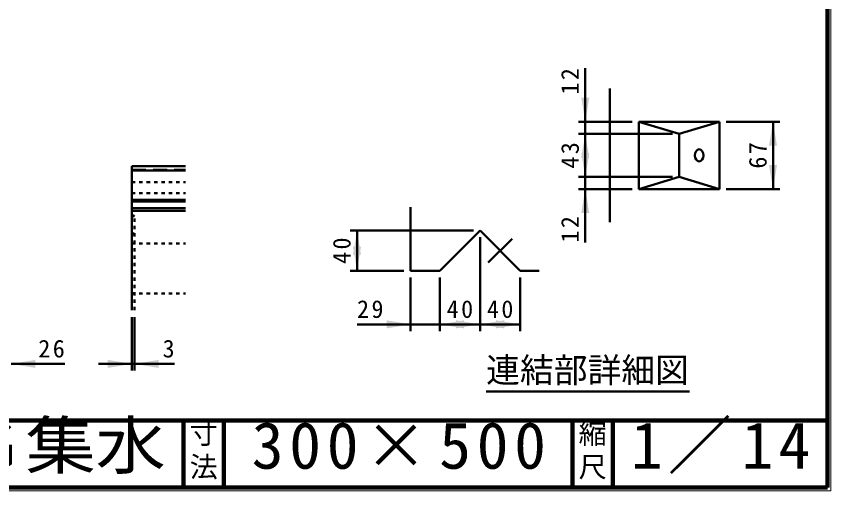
# Model space of a CAD drawing. Units: millimetres, scale not verified, with parts at other scales. Extents: x 100 to 4105, y 100 to 2870.
# Drawn here: x 2890 to 4105, y 100 to 808 of the extents above; entities that cross this region are included whole.
import ezdxf
from ezdxf.enums import TextEntityAlignment as Align

# ---------------------------------------------------------------- set-up
doc = ezdxf.new("R2010")
doc.units = ezdxf.units.MM
doc.header["$LTSCALE"] = 5
for name, pattern in [('USER1', [2.2, 1, -1.2]), ('USER3', [13.4, 10, -1.2, 1, -1.2]), ('USER4', [6.3, 4.2, -2.1])]:
    doc.linetypes.add(name, pattern=pattern)
doc.layers.add('V-nasSTD', color=7, linetype='Continuous', lineweight=35)
doc.styles.add('ＭＳ ゴシック', font='')
doc.styles.get('ＭＳ ゴシック').set_extended_font_data('MS Gothic')

msp = doc.modelspace()

# ---------------------------------------------------------------- hatches: boundary and pattern name
at = {"layer": 'V-nasSTD'}
for points in [[(3732.944, 687.002), (3738.944, 651.002), (3744.944, 687.002)], [(4024.944, 615.002), (4018.944, 651.002), (4012.944, 615.002)], [(3744.944, 597.002), (3738.944, 633.002), (3732.944, 597.002)], [(3732.944, 604.502), (3738.944, 568.502), (3744.944, 604.502)], [(4012.944, 586.502), (4018.944, 550.502), (4024.944, 586.502)], [(3744.944, 514.502), (3738.944, 550.502), (3732.944, 514.502)], [(3404.525, 452.429), (3398.525, 488.429), (3392.525, 452.429)], [(3392.525, 464.429), (3398.525, 428.429), (3404.525, 464.429)], [(3442.525, 342.429), (3478.525, 348.429), (3442.525, 354.429)], [(3558.025, 354.429), (3522.025, 348.429), (3558.025, 342.429)], [(3546.025, 342.429), (3582.025, 348.429), (3546.025, 354.429)], [(3618.025, 354.429), (3582.025, 348.429), (3618.025, 342.429)], [(3606.025, 342.429), (3642.025, 348.429), (3606.025, 354.429)], [(2918.836, 295.376), (2882.836, 289.376), (2918.836, 283.376)], [(3026.836, 283.376), (3062.836, 289.376), (3026.836, 295.376)], [(3102.586, 295.376), (3066.586, 289.376), (3102.586, 283.376)]]:
    msp.add_hatch(color=256, dxfattribs=at).paths.add_polyline_path(points)

# ---------------------------------------------------------------- linework, layer by layer
at = {"layer": 'V-nasSTD', "lineweight": 100}
for p, q in [((4100, 105), (4100, 2865)), ((105, 205), (4100, 205)), ((3140, 205), (3140, 105)), ((3200, 205), (3200, 105)), ((3720, 205), (3720, 105)), ((3780, 205), (3780, 105)), ((105, 105), (4100, 105))]:
    msp.add_line(p, q, dxfattribs=at)
at = {"layer": 'V-nasSTD', "lineweight": 50}
for p, q in [((3738.944, 731.002), (3738.944, 651.002)), ((3775.444, 700.752), (3775.444, 500.752)), ((3808.944, 651.002), (3728.944, 651.002)), ((3738.944, 633.002), (3738.944, 651.002)), ((3818.944, 651.002), (3818.944, 550.502)), ((3818.944, 651.002), (3938.944, 651.002)), ((3818.944, 651.002), (3878.944, 633.002)), ((3878.944, 633.002), (3938.944, 651.002)), ((3938.944, 651.002), (3938.944, 550.502)), ((3948.944, 651.002), (4028.944, 651.002)), ((4018.944, 550.502), (4018.944, 651.002)), ((3868.944, 633.002), (3728.944, 633.002)), ((3738.944, 568.502), (3738.944, 633.002)), ((3878.944, 633.002), (3878.944, 568.502)), ((3062.836, 369.376), (3062.836, 584.376)), ((3062.836, 584.376), (3142.836, 584.376)), ((3062.836, 578.126), (3142.836, 578.126)), ((3868.944, 568.502), (3728.944, 568.502)), ((3738.944, 550.502), (3738.944, 568.502)), ((3818.944, 550.502), (3878.944, 568.502)), ((3878.944, 568.502), (3938.944, 550.502)), ((3808.944, 550.502), (3728.944, 550.502)), ((3738.944, 470.502), (3738.944, 550.502)), ((3818.944, 550.502), (3938.944, 550.502)), ((3948.944, 550.502), (4028.944, 550.502)), ((3062.836, 534.395), (3142.836, 534.395)), ((3062.836, 531.876), (3142.836, 531.876)), ((3478.525, 523.429), (3478.525, 428.429)), ((3062.836, 521.876), (3142.836, 521.876)), ((3062.836, 517.678), (3142.836, 517.678)), ((3572.025, 488.429), (3388.525, 488.429)), ((3398.525, 428.429), (3398.525, 488.429)), ((3522.025, 428.429), (3582.025, 488.429)), ((3582.025, 488.429), (3642.025, 428.429)), ((3582.025, 478.429), (3582.025, 338.429)), ((3468.525, 428.429), (3388.525, 428.429)), ((3478.525, 428.429), (3522.025, 428.429)), ((3642.025, 428.429), (3670.025, 428.429)), ((3478.525, 418.429), (3478.525, 338.429)), ((3522.025, 418.429), (3522.025, 338.429)), ((3642.025, 418.429), (3642.025, 338.429)), ((3062.836, 359.376), (3062.836, 279.376)), ((3066.586, 359.376), (3066.586, 279.376)), ((3398.525, 348.429), (3478.525, 348.429)), ((3478.525, 348.429), (3522.025, 348.429)), ((3522.025, 348.429), (3582.025, 348.429)), ((3582.025, 348.429), (3642.025, 348.429)), ((2962.836, 289.376), (2882.836, 289.376)), ((3012.836, 289.376), (3062.836, 289.376)), ((3062.836, 289.376), (3066.586, 289.376)), ((3126.586, 289.376), (3066.586, 289.376)), ((3591.187, 248.186), (3894.595, 248.186))]:
    msp.add_line(p, q, dxfattribs=at)
at = {"layer": 'V-nasSTD', "linetype": 'USER4', "lineweight": 50}
msp.add_line((3062.836, 579.376), (3142.836, 579.376), dxfattribs=at)
at = {"layer": 'V-nasSTD', "linetype": 'USER1', "lineweight": 50}
for p, q in [((3062.836, 560.626), (3142.836, 560.626)), ((3062.836, 544.376), (3142.836, 544.376)), ((3066.586, 509.376), (3062.836, 511.876)), ((3066.586, 369.376), (3066.586, 509.376)), ((3062.836, 481.876), (3066.586, 484.376)), ((3062.836, 469.376), (3142.836, 469.376)), ((3062.836, 394.376), (3142.836, 394.376))]:
    msp.add_line(p, q, dxfattribs=at)
at = {"layer": 'V-nasSTD', "linetype": 'USER3', "lineweight": 50}
msp.add_line((3594.347, 440.752), (3629.703, 476.107), dxfattribs=at)
at = {"layer": 'V-nasSTD', "lineweight": 13}
msp.add_lwpolyline([(100, 100), (100, 2870), (4105, 2870), (4105, 100)], close=True, dxfattribs=at)
at = {"layer": 'V-nasSTD', "lineweight": 50}
msp.add_ellipse((3908.944, 600.752), major_axis=(0, 9), ratio=0.707107, dxfattribs=at)

# ---------------------------------------------------------------- texts
at = {"layer": 'V-nasSTD', "style": 'ＭＳ ゴシック'}
for s, height, p in [('3', 26.39, (3108.586, 325.376)), ('連結部詳細図', 36.95, (3591.187, 298.586)), ('寸', 30.79, (3148.982, 200.999)), ('縮', 30.79, (3728.982, 200.999)), ('法', 30.79, (3148.976, 151.01)), ('尺', 30.79, (3728.976, 151.01))]:
    msp.add_text(s, height=height, dxfattribs=at).set_placement(p, align=Align.TOP_LEFT)
at = {"layer": 'V-nasSTD', "style": 'ＭＳ ゴシック', "width": 1.1}
msp.add_text('ユニロードⅡ ＬＳＧ集水', height=69.65, dxfattribs=at).set_placement((1911.5, 202.47), align=Align.TOP_LEFT)
at = {"layer": 'V-nasSTD', "char_height": 26.39, "attachment_point": 1, "rotation": 90, "style": 'ＭＳ ゴシック'}
for s, insert in [('\\T1.2;12', (3702.944, 691.402)), ('\\T1.2;43', (3702.944, 580.952)), ('\\T1.2;67', (3982.944, 580.952)), ('\\T1.2;12', (3702.944, 470.502)), ('\\T1.2;40', (3362.525, 438.629))]:
    msp.add_mtext(s, dxfattribs=dict(at, insert=insert))
at = {"layer": 'V-nasSTD', "attachment_point": 1, "style": 'ＭＳ ゴシック'}
for s, insert, char_height in [('\\T1.2;29', (3398.525, 384.429), 26.39), ('\\T1.2;40', (3532.225, 384.429), 26.39), ('\\T1.2;40', (3592.225, 384.429), 26.39), ('\\T1.2;26', (2923.236, 325.376), 26.39), ('\\T1.16;1／14', (3807.033, 202.582), 69.65), ('\\T1.18;300×500', (3241.581, 202.508), 69.65)]:
    msp.add_mtext(s, dxfattribs=dict(at, insert=insert, char_height=char_height))

doc.saveas('drawing.dxf')
